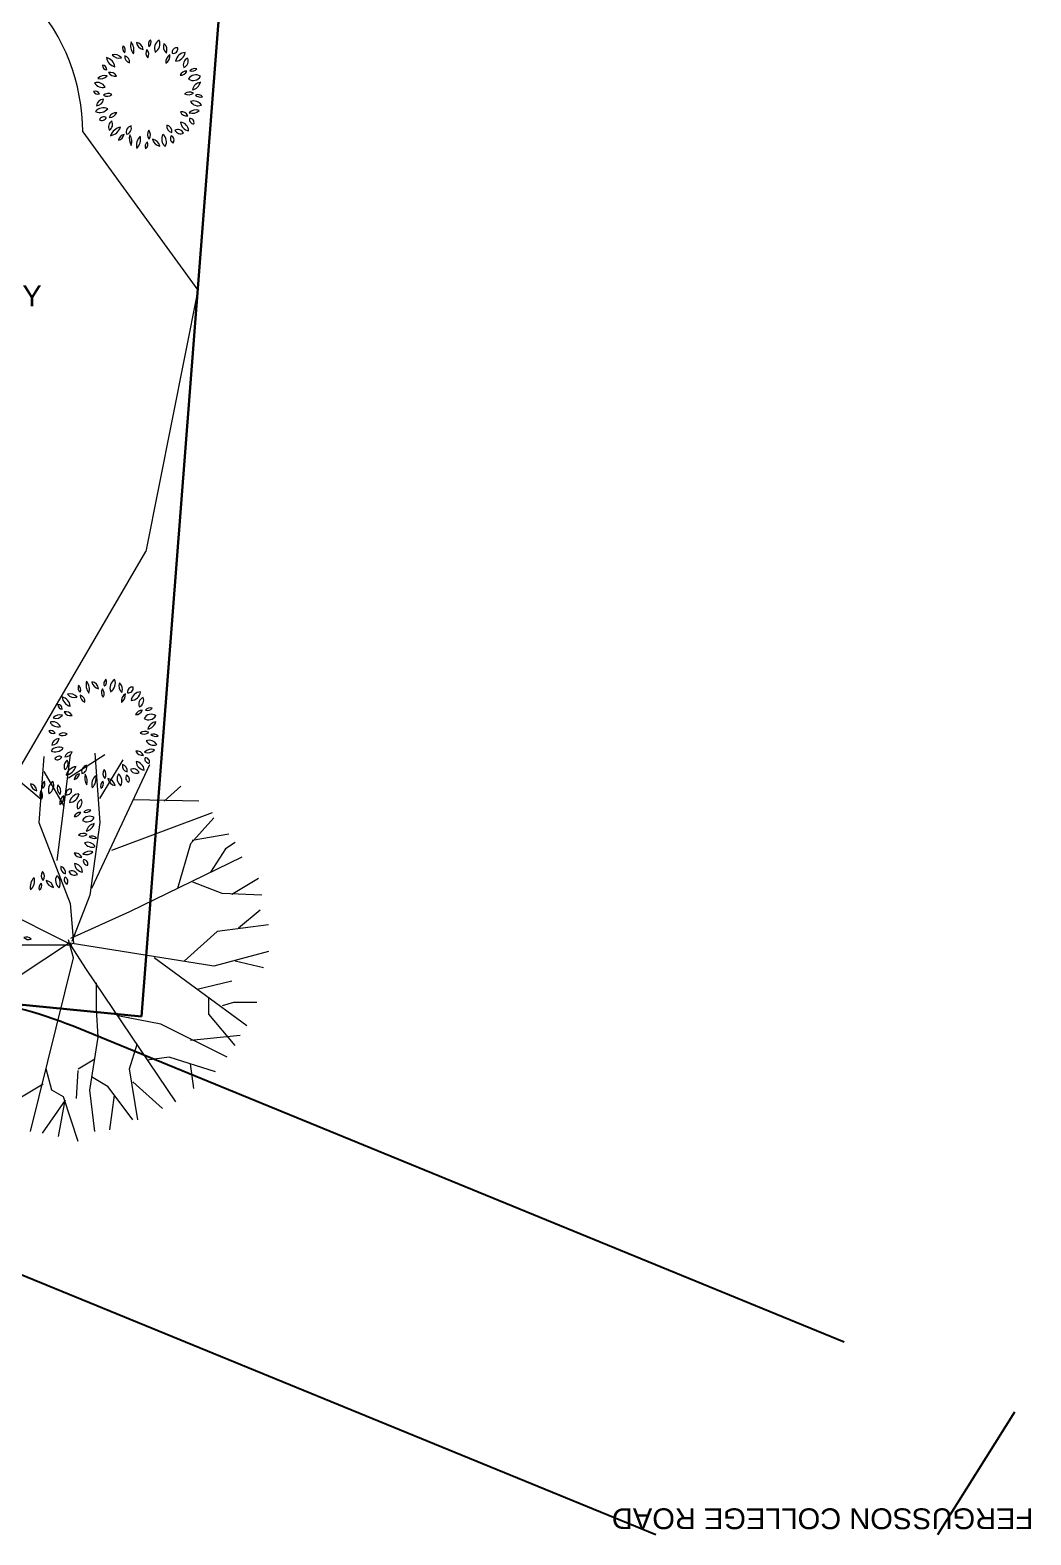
# Model space of a CAD drawing. Header units: millimetres. Extents: x 3079 to 579737, y 1565 to 1161826.
# Drawn here: x 201703 to 249817, y 1032730 to 1105057 of the extents above; entities that cross this region are included whole.
import ezdxf

# ---------------------------------------------------------------- set-up
doc = ezdxf.new("R2010")
doc.units = ezdxf.units.MM
for name, color, linetype, lineweight in [('A_ELE1', 250, 'Continuous', 20), ('IG-Area', 250, 'Continuous', 30), ('TWOWHEELER', 250, 'Continuous', 9)]:
    doc.layers.add(name, color=color, linetype=linetype, lineweight=lineweight)
doc.layers.add('IG-Elevation', color=252, linetype='Continuous')
doc.layers.add('TREES', color=72, linetype='Continuous', lineweight=5, transparency=0.05)
doc.styles.get("Standard").update_dxf_attribs({"font": 'arial.ttf'})

msp = doc.modelspace()

# ---------------------------------------------------------------- linework, layer by layer
at = {"layer": 'A_ELE1'}
for p, q in [((204232, 1100166), (209765, 1092553)), ((209765, 1092553), (207264, 1079998))]:
    msp.add_line(p, q, dxfattribs=at)
msp.add_arc((194832, 1100166), 9400, 0, 42.36558, dxfattribs=at)
at = {"layer": 'IG-Area'}
for p, q in [((207064, 1057649), (212467, 1127456)), ((160141, 1062274), (207064, 1057649))]:
    msp.add_line(p, q, dxfattribs=at)
at = {"layer": 'IG-Elevation'}
for points in [[(240840, 1041991), (203770, 1057174, 0.07275), (198432, 1058500), (160141, 1062274)], [(231791, 1032730), (199222, 1046069, 0.07275), (197255, 1046558), (46730, 1061393, 0.438837), (41789, 1056981), (41510, 1038287)]]:
    msp.add_lwpolyline(points, format="xyb", dxfattribs=at)
msp.add_lwpolyline([(249034, 1038635), (245328, 1032730)], dxfattribs=at)
at = {"layer": 'TREES'}
for p, q in [((202357, 1070141), (202117, 1066967)), ((203629, 1070221), (202992, 1065145)), ((205295, 1070221), (203549, 1069108)), ((207441, 1069747), (204660, 1063792)), ((204816, 1070300), (205055, 1066967)), ((206168, 1069985), (205034, 1068126)), ((200451, 1069586), (202241, 1068096)), ((202357, 1069428), (203340, 1067739)), ((208948, 1068713), (208154, 1068000)), ((209821, 1068000), (206671, 1068067)), ((202117, 1066967), (203629, 1063078)), ((205055, 1066967), (204581, 1063474)), ((210455, 1067442), (205614, 1065618)), ((210535, 1067202), (209422, 1065938)), ((211253, 1066409), (209501, 1066098)), ((209422, 1065938), (208787, 1063792)), ((211094, 1065699), (210376, 1064586)), ((211568, 1066017), (211094, 1065699)), ((211887, 1065304), (206487, 1062679)), ((197671, 1064111), (203707, 1061094)), ((210934, 1063553), (209531, 1064111)), ((212681, 1064272), (211404, 1063516)), ((204581, 1063474), (203707, 1061251)), ((212840, 1063474), (210934, 1063553)), ((203629, 1063078), (203783, 1061172)), ((206487, 1062679), (203638, 1061403)), ((212760, 1062760), (211727, 1061886)), ((213159, 1062046), (210695, 1061727)), ((195844, 1056090), (203549, 1061172)), ((198146, 1061094), (203629, 1061094)), ((203783, 1060460), (203549, 1061332)), ((210535, 1060061), (203629, 1061172)), ((204420, 1059902), (203667, 1061078)), ((210695, 1061727), (209107, 1060301)), ((201723, 1052122), (203783, 1060460)), ((212126, 1057203), (207675, 1060460)), ((213159, 1060775), (210535, 1060061)), ((208708, 1053549), (204420, 1059902)), ((212920, 1059981), (211568, 1060301)), ((204896, 1057996), (204896, 1059268)), ((211409, 1059347), (209741, 1058948)), ((210299, 1057761), (210299, 1058554)), ((211488, 1058315), (210934, 1058155)), ((212601, 1058315), (211488, 1058315)), ((204976, 1056648), (204896, 1057996)), ((207994, 1057282), (205929, 1057681)), ((211568, 1056249), (210299, 1057761)), ((211174, 1055694), (207994, 1057282)), ((211808, 1056727), (209422, 1056489)), ((204581, 1054103), (204976, 1056648)), ((206487, 1055136), (206853, 1056317)), ((204022, 1055136), (204816, 1055614)), ((208393, 1055694), (207327, 1055544)), ((210614, 1054980), (208393, 1055694)), ((209582, 1054182), (209422, 1055376)), ((202756, 1054103), (202479, 1055127)), ((203942, 1053709), (204022, 1055057)), ((205454, 1054264), (204660, 1054742)), ((206881, 1052675), (206487, 1055136)), ((199817, 1052915), (202327, 1054413)), ((203311, 1053788), (202756, 1054103)), ((204816, 1052122), (204581, 1054103)), ((206643, 1052675), (205454, 1054264)), ((205533, 1052197), (205769, 1053868)), ((208074, 1053230), (206643, 1054502)), ((203391, 1053629), (202278, 1052041)), ((203071, 1051882), (203391, 1053629)), ((204022, 1051642), (203311, 1053788))]:
    msp.add_line(p, q, dxfattribs=at)
for centre, radius, start, end in [((207191, 1104324), 658, 165.20711, 218.32175), ((206040, 1104084), 658, 345.20711, 38.32175), ((206757, 1104097), 376, 5.31956, 80.41897), ((207194, 1104502), 376, 185.31956, 260.41897), ((207668, 1104374), 278, 129.74751, 206.0709), ((207241, 1104465), 278, 309.74751, 26.0709), ((208167, 1104167), 483, 122.11699, 201.72753), ((207462, 1104397), 483, 302.11699, 21.72753), ((205263, 1103233), 516, 6.54869, 76.89113), ((205893, 1103795), 516, 186.54869, 256.89113), ((205764, 1103455), 430, 38.69621, 106.24155), ((205980, 1104137), 430, 218.69621, 286.24155), ((206435, 1104187), 286, 156.77542, 231.28797), ((205993, 1104077), 286, 336.77542, 51.28797), ((206566, 1103785), 312, 173.64998, 254.65144), ((206173, 1103519), 312, 353.64998, 74.65144), ((207609, 1103946), 335, 148.78766, 221.59771), ((207073, 1103897), 335, 328.78766, 41.59771), ((208516, 1104263), 405, 159.11699, 230.36062), ((207880, 1104096), 405, 339.11699, 50.36062), ((208657, 1103522), 426, 122.88731, 186.72533), ((208003, 1103830), 426, 302.88731, 6.72533), ((208747, 1103991), 219, 76.54191, 193.47743), ((208585, 1104153), 219, 256.54191, 13.47743), ((208688, 1104042), 474, 271.63276, 352.02679), ((209171, 1103502), 474, 91.63276, 172.02679), ((209415, 1103394), 347, 113.47529, 203.45596), ((208959, 1103574), 347, 293.47529, 23.45596), ((205167, 1103151), 225, 359.25572, 87.62866), ((205402, 1103373), 225, 179.25572, 267.62866), ((205559, 1102683), 344, 28.80716, 103.91988), ((205777, 1103182), 344, 208.80716, 283.91988), ((209225, 1102755), 333, 87.17243, 157.23647), ((208934, 1103217), 333, 267.17243, 337.23647), ((209624, 1102901), 311, 71.81925, 140.08176), ((209482, 1103396), 311, 251.81925, 320.08176), ((204930, 1102109), 434, 29.1952, 106.7189), ((205184, 1102736), 434, 209.1952, 286.7189), ((205276, 1102480), 402, 71.37117, 141.75354), ((205089, 1103109), 402, 251.37117, 321.75354), ((209666, 1102519), 388, 54.97446, 151.37923), ((209548, 1103022), 388, 234.97446, 331.37923), ((209412, 1102672), 492, 280.87616, 345.44791), ((209982, 1102065), 492, 100.87616, 165.44791), ((204835, 1101884), 238, 28.19814, 112.19179), ((204955, 1102217), 238, 208.19814, 292.19179), ((205238, 1101381), 352, 90.25287, 173.52208), ((204887, 1101773), 352, 270.25287, 353.52208), ((205453, 1101664), 347, 58.87476, 131.21352), ((205404, 1102222), 347, 238.87476, 311.21352), ((209370, 1101708), 373, 60.50948, 129.29199), ((209317, 1102321), 373, 240.50948, 309.29199), ((209571, 1101226), 426, 30.94824, 110.57839), ((209787, 1101844), 426, 210.94824, 290.57839), ((209756, 1101618), 336, 44.25765, 108.59266), ((209890, 1102171), 336, 224.25765, 288.59266), ((205231, 1100834), 490, 64.73526, 140.57811), ((205062, 1101588), 490, 244.73526, 320.57811), ((205249, 1100651), 238, 59.98145, 155.66759), ((205152, 1100955), 238, 239.98145, 335.66759), ((205848, 1100744), 354, 86.02822, 161.36976), ((205537, 1101210), 354, 266.02822, 341.36976), ((208978, 1100800), 337, 22.57231, 98.33354), ((209241, 1101262), 337, 202.57231, 278.33354), ((209672, 1100769), 452, 69.72014, 135.64891), ((209506, 1101509), 452, 249.72014, 315.64891), ((205816, 1100402), 342, 122.58173, 207.17999), ((205328, 1100533), 342, 302.58173, 27.17999), ((206164, 1099771), 628, 100.30051, 160.44765), ((205460, 1100600), 628, 280.30051, 340.44765), ((206629, 1100153), 306, 103.89139, 198.90395), ((206266, 1100350), 306, 283.89139, 18.90395), ((207699, 1100045), 354, 145.52478, 220.83273), ((207139, 1100014), 354, 325.52478, 40.83273), ((208574, 1100428), 297, 168.8066, 257.6391), ((208219, 1100195), 297, 348.8066, 77.6391), ((208805, 1099968), 310, 25.45365, 116.6852), ((208946, 1100379), 310, 205.45365, 296.6852), ((209377, 1100655), 436, 183.31893, 263.19037), ((208890, 1100196), 436, 3.31893, 83.19037), ((209562, 1100753), 197, 163.49335, 274.46973), ((209389, 1100613), 197, 343.49335, 94.46973), ((206307, 1099694), 358, 104.10036, 168.46502), ((205869, 1100113), 358, 284.10036, 348.46502), ((207080, 1099844), 610, 163.46423, 212.79056), ((205983, 1099687), 610, 343.46423, 32.79056), ((207419, 1099520), 607, 133.81169, 194.30773), ((206411, 1099808), 607, 313.81169, 14.30773), ((207509, 1099454), 280, 125.40933, 202.71009), ((207089, 1099574), 280, 305.40933, 22.71009), ((208012, 1099907), 436, 192.30596, 259.6849), ((207509, 1099385), 436, 12.30596, 79.6849), ((208474, 1099816), 445, 149.47372, 231.75858), ((207815, 1099692), 445, 329.47372, 51.75858), ((208687, 1099850), 241, 146.81507, 244.01934), ((208381, 1099766), 241, 326.81507, 64.01934), ((204293, 1073456), 286, 156.77542, 231.28797), ((203851, 1073346), 286, 336.77542, 51.28797), ((205050, 1073593), 658, 165.20711, 218.32175), ((203898, 1073353), 658, 345.20711, 38.32175), ((204615, 1073366), 376, 5.31956, 80.41897), ((205052, 1073772), 376, 185.31956, 260.41897), ((205468, 1073216), 335, 148.78766, 221.59771), ((204931, 1073167), 335, 328.78766, 41.59771), ((205527, 1073643), 278, 129.74751, 206.0709), ((205100, 1073735), 278, 309.74751, 26.0709), ((206026, 1073436), 483, 122.11699, 201.72753), ((205320, 1073666), 483, 302.11699, 21.72753), ((206375, 1073533), 405, 159.11699, 230.36062), ((205739, 1073366), 405, 339.11699, 50.36062), ((206605, 1073260), 219, 76.54191, 193.47743), ((206443, 1073422), 219, 256.54191, 13.47743), ((203026, 1072421), 225, 359.25572, 87.62866), ((203260, 1072643), 225, 179.25572, 267.62866), ((203122, 1072503), 516, 6.54869, 76.89113), ((203752, 1073064), 516, 186.54869, 256.89113), ((203623, 1072725), 430, 38.69621, 106.24155), ((203838, 1073406), 430, 218.69621, 286.24155), ((204425, 1073055), 312, 173.64998, 254.65144), ((204031, 1072788), 312, 353.64998, 74.65144), ((206516, 1072791), 426, 122.88731, 186.72533), ((205861, 1073099), 426, 302.88731, 6.72533), ((206547, 1073311), 474, 271.63276, 352.02679), ((207029, 1072772), 474, 91.63276, 172.02679), ((207274, 1072664), 347, 113.47529, 203.45596), ((206818, 1072843), 347, 293.47529, 23.45596), ((203135, 1071749), 402, 71.37117, 141.75354), ((202947, 1072378), 402, 251.37117, 321.75354), ((203417, 1071952), 344, 28.80716, 103.91988), ((203636, 1072451), 344, 208.80716, 283.91988), ((206792, 1072487), 333, 267.17243, 337.23647), ((207083, 1072025), 333, 87.17243, 157.23647), ((207524, 1071788), 388, 54.97446, 151.37923), ((207407, 1072292), 388, 234.97446, 331.37923), ((207482, 1072170), 311, 71.81925, 140.08176), ((207341, 1072665), 311, 251.81925, 320.08176), ((202693, 1071154), 238, 28.19814, 112.19179), ((202813, 1071487), 238, 208.19814, 292.19179), ((202788, 1071378), 434, 29.1952, 106.7189), ((203042, 1072006), 434, 209.1952, 286.7189), ((203311, 1070933), 347, 58.87476, 131.21352), ((203262, 1071491), 347, 238.87476, 311.21352), ((207228, 1070978), 373, 60.50948, 129.29199), ((207175, 1071591), 373, 240.50948, 309.29199), ((207271, 1071942), 492, 280.87616, 345.44791), ((207840, 1071334), 492, 100.87616, 165.44791), ((207615, 1070888), 336, 44.25765, 108.59266), ((207748, 1071441), 336, 224.25765, 288.59266), ((203090, 1070104), 490, 64.73526, 140.57811), ((202920, 1070858), 490, 244.73526, 320.57811), ((203097, 1070651), 352, 90.25287, 173.52208), ((202746, 1071042), 352, 270.25287, 353.52208), ((207531, 1070039), 452, 69.72014, 135.64891), ((207364, 1070778), 452, 249.72014, 315.64891), ((207430, 1070495), 426, 30.94824, 110.57839), ((207645, 1071114), 426, 210.94824, 290.57839), ((203108, 1069921), 238, 59.98145, 155.66759), ((203010, 1070225), 238, 239.98145, 335.66759), ((203675, 1069671), 342, 122.58173, 207.17999), ((203706, 1070014), 354, 86.02822, 161.36976), ((203395, 1070480), 354, 266.02822, 341.36976), ((203187, 1069803), 342, 302.58173, 27.17999), ((204487, 1069422), 306, 103.89139, 198.90395), ((204125, 1069620), 306, 283.89139, 18.90395), ((206432, 1069697), 297, 168.8066, 257.6391), ((206077, 1069465), 297, 348.8066, 77.6391), ((206837, 1070069), 337, 22.57231, 98.33354), ((207099, 1070532), 337, 202.57231, 278.33354), ((207235, 1069924), 436, 183.31893, 263.19037), ((206748, 1069466), 436, 3.31893, 83.19037), ((207420, 1070023), 197, 163.49335, 274.46973), ((207247, 1069883), 197, 343.49335, 94.46973), ((204023, 1069041), 628, 100.30051, 160.44765), ((203318, 1069869), 628, 280.30051, 340.44765), ((204166, 1068964), 358, 104.10036, 168.46502), ((203727, 1069383), 358, 284.10036, 348.46502), ((204939, 1069114), 610, 163.46423, 212.79056), ((203841, 1068957), 610, 343.46423, 32.79056), ((205278, 1068789), 607, 133.81169, 194.30773), ((204270, 1069077), 607, 313.81169, 14.30773), ((205557, 1069315), 354, 145.52478, 220.83273), ((204997, 1069284), 354, 325.52478, 40.83273), ((205871, 1069176), 436, 192.30596, 259.6849), ((205367, 1068655), 436, 12.30596, 79.6849), ((206332, 1069085), 445, 149.47372, 231.75858), ((205673, 1068962), 445, 329.47372, 51.75858), ((206546, 1069120), 241, 146.81507, 244.01934), ((206239, 1069035), 241, 326.81507, 64.01934), ((206664, 1069238), 310, 25.45365, 116.6852), ((206805, 1069648), 310, 205.45365, 296.6852), ((201654, 1068465), 376, 5.31956, 80.41897), ((202091, 1068870), 376, 185.31956, 260.41897), ((202507, 1068314), 335, 148.78766, 221.59771), ((201970, 1068265), 335, 328.78766, 41.59771), ((202566, 1068742), 278, 129.74751, 206.0709), ((202139, 1068833), 278, 309.74751, 26.0709), ((203065, 1068535), 483, 122.11699, 201.72753), ((202359, 1068765), 483, 302.11699, 21.72753), ((203414, 1068631), 405, 159.11699, 230.36062), ((202778, 1068464), 405, 339.11699, 50.36062), ((203644, 1068359), 219, 76.54191, 193.47743), ((203482, 1068521), 219, 256.54191, 13.47743), ((203586, 1068410), 474, 271.63276, 352.02679), ((204068, 1067870), 474, 91.63276, 172.02679), ((205367, 1068723), 280, 125.40933, 202.71009), ((204947, 1068843), 280, 305.40933, 22.71009), ((203555, 1067890), 426, 122.88731, 186.72533), ((202900, 1068198), 426, 302.88731, 6.72533), ((204313, 1067762), 347, 113.47529, 203.45596), ((203857, 1067942), 347, 293.47529, 23.45596), ((204521, 1067269), 311, 71.81925, 140.08176), ((204380, 1067764), 311, 251.81925, 320.08176), ((204122, 1067123), 333, 87.17243, 157.23647), ((203832, 1067585), 333, 267.17243, 337.23647), ((204564, 1066886), 388, 54.97446, 151.37923), ((204446, 1067390), 388, 234.97446, 331.37923), ((204310, 1067040), 492, 280.87616, 345.44791), ((204879, 1066433), 492, 100.87616, 165.44791), ((204267, 1066076), 373, 60.50948, 129.29199), ((204214, 1066689), 373, 240.50948, 309.29199), ((204654, 1065986), 336, 44.25765, 108.59266), ((204787, 1066539), 336, 224.25765, 288.59266), ((203876, 1065168), 337, 22.57231, 98.33354), ((204138, 1065630), 337, 202.57231, 278.33354), ((204570, 1065137), 452, 69.72014, 135.64891), ((204403, 1065877), 452, 249.72014, 315.64891), ((204469, 1065594), 426, 30.94824, 110.57839), ((204684, 1066212), 426, 210.94824, 290.57839), ((203471, 1064796), 297, 168.8066, 257.6391), ((203116, 1064563), 297, 348.8066, 77.6391), ((204274, 1065023), 436, 183.31893, 263.19037), ((203787, 1064564), 436, 3.31893, 83.19037), ((204459, 1065121), 197, 163.49335, 274.46973), ((204286, 1064981), 197, 343.49335, 94.46973), ((202317, 1063888), 607, 133.81169, 194.30773), ((201309, 1064176), 607, 313.81169, 14.30773), ((202406, 1063822), 280, 125.40933, 202.71009), ((201986, 1063942), 280, 305.40933, 22.71009), ((202596, 1064413), 354, 145.52478, 220.83273), ((202037, 1064382), 354, 325.52478, 40.83273), ((202910, 1064275), 436, 192.30596, 259.6849), ((202406, 1063753), 436, 12.30596, 79.6849), ((203371, 1064184), 445, 149.47372, 231.75858), ((202712, 1064060), 445, 329.47372, 51.75858), ((203585, 1064218), 241, 146.81507, 244.01934), ((203278, 1064133), 241, 326.81507, 64.01934), ((203703, 1064336), 310, 25.45365, 116.6852), ((203844, 1064747), 310, 205.45365, 296.6852), ((201516, 1061129), 336, 44.25765, 108.59266), ((201649, 1061682), 336, 224.25765, 288.59266)]:
    msp.add_arc(centre, radius, start, end, dxfattribs=at)
at = {"layer": 'TWOWHEELER'}
msp.add_line((195230, 1059364), (207264, 1079998), dxfattribs=at)

# ---------------------------------------------------------------- texts
at = {"layer": 'IG-Area'}
msp.add_text('FERGUSSON COLLEGE ROAD', height=1000, rotation=180, dxfattribs=at).set_placement((249931, 1034007))
at = {"layer": 'IG-Area', "insert": (194888, 1092783), "char_height": 1000, "attachment_point": 1}
msp.add_mtext_dynamic_manual_height_columns('VIP ENTRY', width=38356.19, gutter_width=12.5, heights=[1001], dxfattribs=at)

doc.saveas('drawing.dxf')
